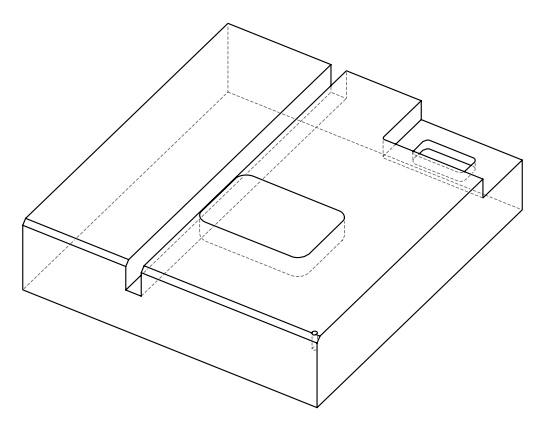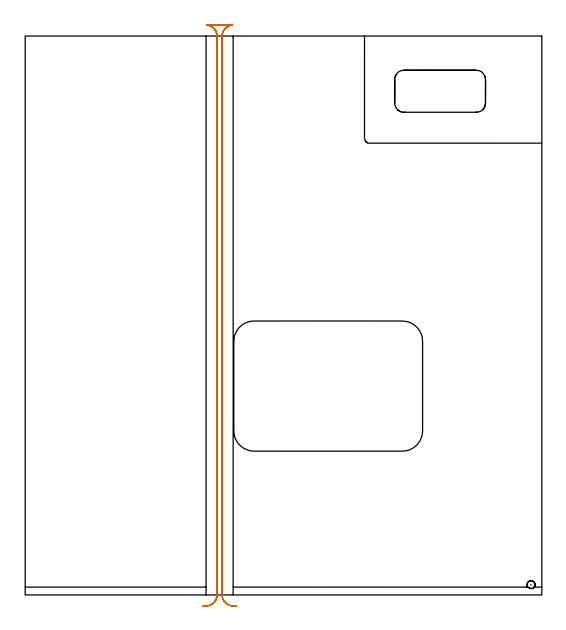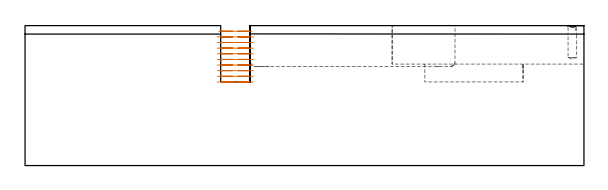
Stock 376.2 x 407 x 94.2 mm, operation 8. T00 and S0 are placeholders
(PLAN: 8 operations, 6 tool changes, 135.2 min)
(1 SPOT_DRILL | STEP1POCKET | NXT0321_9005460120000 | 0.03 min | 1 mm3)
(2 DRILL_BLIND_HOLE_INTO_CENTER | STEP1POCKET | NXT0301_029 | 0.1 min | 568 mm3)
(3 AREA_MILL | FG_CHAMFER_SURFACE | UGT0205_001 | 3.3 min | 2200 mm3)
(4 AREA_MILL_1 | FG_CHAMFER_SURFACE_1 | UGT0205_001 | 5.48 min | 3715 mm3)
(5 MILL_CORNER_NOTCH_RECTANGULAR | CORNER_NOTCH_RECTANGULAR | NXT0201_008 | Follow Part, ap 1.5, ae 75% | 97.23 min | 260737 mm3)
(6 MILL_RECTANGULAR_POCKET | POCKET_RECTANGULAR_STRAIGHT | NXT0201_007 | Follow Part, ap 6.25, ae 75% | 8.45 min | 353552 mm3)
(7 MILL_RECTANGULAR_POCKET_1 | POCKET_RECTANGULAR_STRAIGHT_1 | NXT0201_011 | Follow Part, ap 3, ae 75% | 2.75 min | 23785 mm3)
(8 MILL_RECTANGULAR_SLOT | SLOT_RECTANGULAR | NXT0201_012 | Follow Part, ap 4, ae 75% | 17.86 min | 303783 mm3)
(TOOL NXT0321_9005460120000 | NC Spot Drill, 142deg, 12mm, Carbide, Uncoated | D12 PA142 FL30 Z2)
(TOOL NXT0301_029 | Carbide Drill 5.8mm [860.1-0580-017A1-MM 2214] | D5.8 PA140 FL28 Z2)
(TOOL UGT0205_001 | Chamfer Mill 20 x 3 x 45 deg. | D20 FL50 Z2)
(TOOL NXT0201_008 | ENDMILL 6mm [2P460-0600-NA 1630] | D6 FL26 Z6)
(TOOL NXT0201_007 | ENDMILL 25mm [R216.25-25050GCK54P 1620] | D25 R3 FL54 Z5)
(TOOL NXT0201_011 | ENDMILL 12mm [2P460-1200-NA 1630] | D12 FL38 Z6)
(TOOL NXT0201_012 | ENDMILL 16mm [2P460-1600-NA 1630] | D16 FL38 Z6)
(OP 8 MILL_RECTANGULAR_SLOT)
G17 G21 G94 G90
T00 M6
G54
G17 G0 G90 X152.691 Y-8.446 S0 M3
G43 Z104.317 H1
Z90.41
G94 G1 X149.755 Y-7.829 F250.
G2 X143.4 Y0. R8. F500.
G1 Y407.
G2 X151. Y414.99 R8.
G1 Y415.
X132.1
Y414.99
G2 X139.7 Y407. R8.
G1 Y0.
G2 X133.326 Y-7.833 R8.
G1 X130.389 Y-8.443 F250.
G0 X153.697 Y-8.23 Z86.62
G1 X150.708 Y-7.97
G2 X143.4 Y0. R8. F500.
G1 Y407.
G2 X150.708 Y414.97 R8.
G1 Y415.
X132.392
Y414.97
G2 X139.7 Y407. R8.
G1 Y0.
G2 X132.392 Y-7.97 R8.
G1 X129.403 Y-8.23 F250.
G0 X153.697 Z82.83
G1 X150.708 Y-7.97
G2 X143.4 Y0. R8. F500.
G1 Y407.
G2 X150.708 Y414.97 R8.
G1 Y415.
X132.392
Y414.97
G2 X139.7 Y407. R8.
G1 Y0.
G2 X132.392 Y-7.97 R8.
G1 X129.403 Y-8.23 F250.
G0 X153.697 Z79.04
G1 X150.708 Y-7.97
G2 X143.4 Y0. R8. F500.
G1 Y407.
G2 X150.708 Y414.97 R8.
G1 Y415.
X132.392
Y414.97
G2 X139.7 Y407. R8.
G1 Y0.
G2 X132.392 Y-7.97 R8.
G1 X129.403 Y-8.23 F250.
G0 X153.697 Z75.25
G1 X150.708 Y-7.97
G2 X143.4 Y0. R8. F500.
G1 Y407.
G2 X150.708 Y414.97 R8.
G1 Y415.
X132.392
Y414.97
G2 X139.7 Y407. R8.
G1 Y0.
G2 X132.392 Y-7.97 R8.
G1 X129.403 Y-8.23 F250.
G0 X153.697 Z71.46
G1 X150.708 Y-7.97
G2 X143.4 Y0. R8. F500.
G1 Y407.
G2 X150.708 Y414.97 R8.
G1 Y415.
X132.392
Y414.97
G2 X139.7 Y407. R8.
G1 Y0.
G2 X132.392 Y-7.97 R8.
G1 X129.403 Y-8.23 F250.
G0 X153.697 Z67.67
G1 X150.708 Y-7.97
G2 X143.4 Y0. R8. F500.
G1 Y407.
G2 X150.708 Y414.97 R8.
G1 Y415.
X132.392
Y414.97
G2 X139.7 Y407. R8.
G1 Y0.
G2 X132.392 Y-7.97 R8.
G1 X129.403 Y-8.23 F250.
G0 X153.697 Z63.88
G1 X150.708 Y-7.97
G2 X143.4 Y0. R8. F500.
G1 Y407.
G2 X150.708 Y414.97 R8.
G1 Y415.
X132.392
Y414.97
G2 X139.7 Y407. R8.
G1 Y0.
G2 X132.392 Y-7.97 R8.
G1 X129.403 Y-8.23 F250.
G0 X153.697 Z60.09
G1 X150.708 Y-7.97
G2 X143.4 Y0. R8. F500.
G1 Y407.
G2 X150.708 Y414.97 R8.
G1 Y415.
X132.392
Y414.97
G2 X139.7 Y407. R8.
G1 Y0.
G2 X132.392 Y-7.97 R8.
G1 X129.403 Y-8.23 F250.
G0 X153.697 Z56.3
G1 X150.708 Y-7.97
G2 X143.4 Y0. R8. F500.
G1 Y407.
G2 X150.708 Y414.97 R8.
G1 Y415.
X132.392
Y414.97
G2 X139.7 Y407. R8.
G1 Y0.
G2 X132.392 Y-7.97 R8.
G1 X129.403 Y-8.23 F250.
G0 Z104.317
M5
M2
